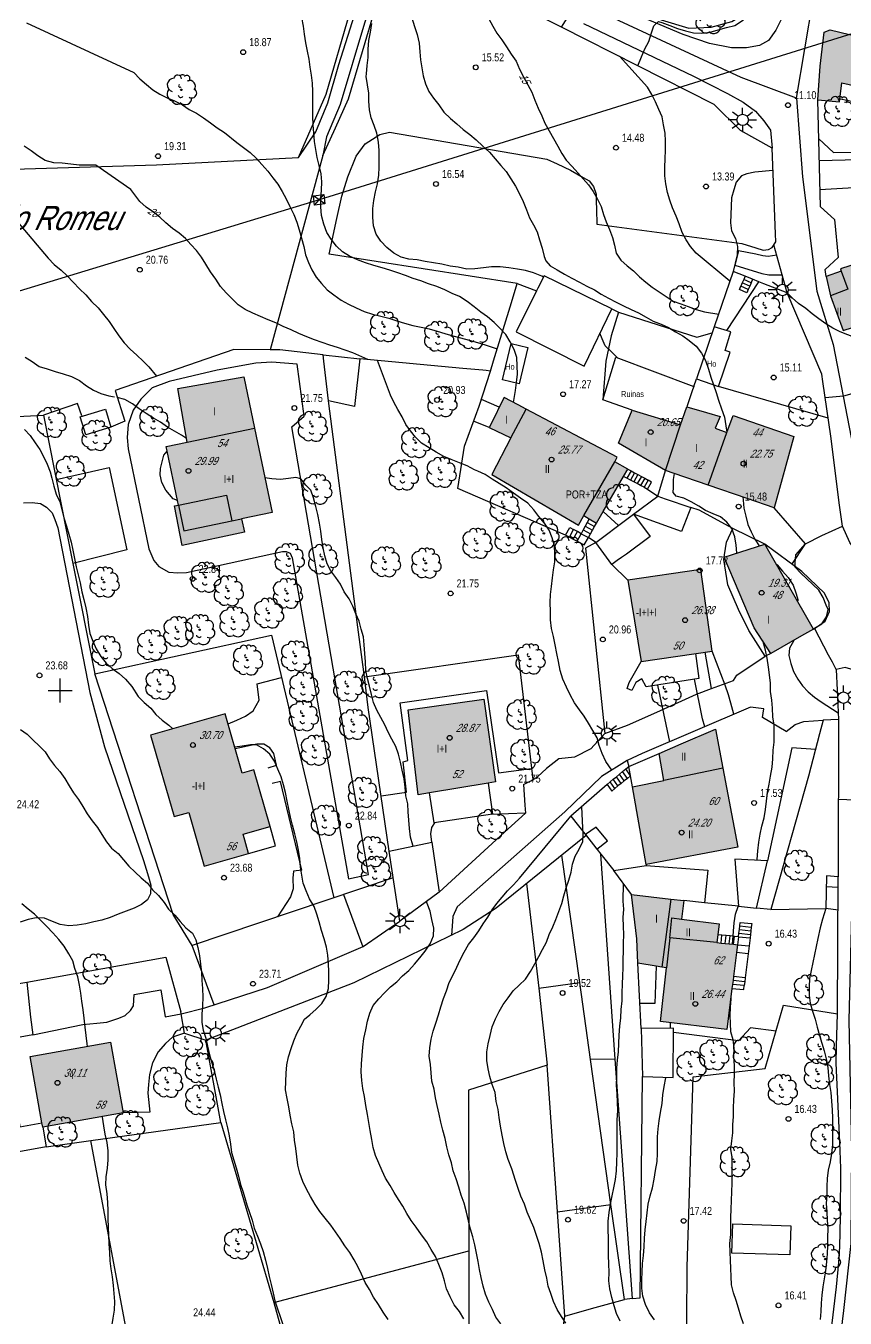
# Model space of a CAD drawing. Header units: millimetres. Extents: x 0 to 759000, y 0 to 594000.
# Drawn here: x 457152 to 559462, y 113585 to 275005 of the extents above; entities that cross this region are included whole.
import ezdxf
from ezdxf.enums import TextEntityAlignment as Align

# ---------------------------------------------------------------- set-up
doc = ezdxf.new("R2010")
doc.units = ezdxf.units.MM
doc.header["$LTSCALE"] = 0.05
doc.layers.get('0').update_dxf_attribs({"color": 250})
doc.styles.get("Standard").update_dxf_attribs({"font": 'arial.ttf'})

# ---------------------------------------------------------------- blocks, each defined once
blk = doc.blocks.new('COTAP')
at = {"color": 0}
blk.add_circle((0, 0), 0.3, dxfattribs=at)
blk = doc.blocks.new('ARBOL')
at = {"color": 0}
blk.add_circle((0, 0), 0.0939, dxfattribs=at)
for centre, radius, start, end in [((-0.45, 1.37), 0.48, 359.2878, 173.6078), ((0.16, 1.55), 0.336, 23.1565, 160.4665), ((0.7, 1.41), 0.384, 301.578, 139.328), ((-0.9, 0.61), 0.852, 92.28, 254.58), ((-0.15, 0.51), 0.192, 119.14, 310.56), ((1.05, 0.46), 0.708, 319.8556, 114.7656), ((1.31, -0.4), 0.612, 235.5275, 62.0275), ((-0.89, -0.54), 0.888, 142.64, 266.54), ((-0.48, -1.08), 0.72, 213.78, 295.32), ((-0.06, -0.61), 0.336, 189.64, 323.88), ((0.48, -1), 0.852, 224.67, 0.24)]:
    blk.add_arc(centre, radius, start, end, dxfattribs=at)
blk = doc.blocks.new('FAROLA')
at = {"color": 0}
for p, q in [((-0.71, 0), (-1.79, 0)), ((-1.26, 1.02), (-0.51, 0.49)), ((0, 0.71), (0, 1.51)), ((1.21, 0.98), (0.55, 0.45)), ((0.71, 0), (1.71, 0)), ((-1.3, -1.04), (-0.51, -0.48)), ((0, -0.71), (0, -1.51)), ((1.17, -1.04), (0.51, -0.49))]:
    blk.add_line(p, q, dxfattribs=at)
blk.add_circle((0, 0), 0.71, dxfattribs=at)

msp = doc.modelspace()

# ---------------------------------------------------------------- hatches: boundary and pattern name
at = {"true_color": 0xafafaf}
for points in [[(556062, 265750), (556352, 269970), (556852, 274230), (557582, 274490), (576092, 270040), (575432, 265170), (569982, 266490), (569672, 265470), (559062, 267890), (558742, 265520)], [(557112, 243710), (558982, 244350), (558872, 244660), (567582, 247450), (568282, 245140), (569592, 245490), (570512, 245730), (571682, 241820), (569472, 241200), (569752, 240260), (561412, 237650), (559202, 236960), (557642, 241300)], [(476202, 215150), (476082, 215730), (474802, 221880), (474682, 222460), (477292, 223000), (476122, 229700), (484382, 231150), (485712, 224750), (487892, 214230), (484092, 213440), (484462, 211760), (476662, 210080), (475712, 215040)], [(518612, 227660), (516872, 228580), (516272, 227370), (515782, 226390), (515012, 224840), (517722, 223540), (515322, 218980), (526172, 212640), (526842, 213830), (527492, 213430), (528392, 212890), (529242, 214350), (531782, 218730), (532322, 219650), (530682, 220540), (530982, 221130), (519612, 227130)], [(538892, 225160), (532852, 227000), (531152, 222890), (537032, 219470)], [(538892, 225160), (539672, 227410), (542142, 226690), (543842, 226200), (543242, 224740), (544682, 224200), (545472, 226320), (553042, 223700), (550592, 214810), (547222, 215970), (542372, 217640), (538112, 219100), (537032, 219470)], [(544362, 208650), (548102, 199830), (550202, 196620), (554022, 198810), (555502, 199660), (549412, 210270)], [(532312, 205760), (534002, 195620), (542842, 196910), (541422, 207080)], [(514892, 180420), (507552, 179210), (506122, 178970), (504882, 189580), (514322, 190920), (515802, 180570)], [(475662, 176230), (477492, 176760), (479422, 170040), (484962, 171630), (484272, 174030), (487642, 175000), (485612, 182080), (484162, 181670), (482032, 189090), (472732, 186420)], [(543252, 187160), (544172, 182270), (546042, 172410), (534612, 170250), (532902, 179940), (536822, 180750), (536222, 184130), (538982, 185320)], [(537682, 165940), (539312, 165750), (539042, 163440), (543722, 162840), (543562, 161480), (543442, 160490), (543962, 160440), (544482, 160390), (544992, 160330), (545512, 160280), (546022, 160230), (545902, 159240), (545522, 156260), (545462, 155760), (545402, 155270), (545332, 154770), (544682, 149640), (536412, 150630), (537152, 157340), (536572, 157440), (535882, 157550), (533592, 157940), (533452, 160950), (532792, 166510)], [(459162, 138000), (457682, 146250), (467742, 148040), (469322, 139220), (459262, 137430)]]:
    msp.add_hatch(color=253, dxfattribs=at).paths.add_polyline_path(points, flags=0)

# ---------------------------------------------------------------- linework, layer by layer
at = {"flags": 128}
for points in [[(628942, 295450), (493782, 253290), (429902, 233820), (321732, 200580)], [(491212, 258570), (493372, 261770), (494862, 265390), (496252, 270170), (500202, 282680), (501072, 285240), (501342, 286540), (501222, 287960), (500792, 289300)], [(507232, 285640), (505342, 285200), (504142, 284830), (503012, 284050), (502122, 283370), (501572, 282010), (499432, 275360), (496382, 265160), (494702, 261160), (494252, 258830)], [(546572, 247810), (548312, 247270), (549222, 247000), (549872, 247080), (550342, 247310), (550802, 248040), (550772, 249030), (550342, 259710), (546412, 261930), (543122, 265200), (524052, 274860), (507642, 283150), (504912, 284270), (502372, 282560)], [(494252, 258830), (495802, 262270), (497442, 265890), (502372, 282560)], [(491212, 258570), (494672, 266450), (497602, 276610)], [(551792, 276480), (550812, 274480), (549882, 273190), (548762, 272530), (547152, 272260), (545262, 272270), (542532, 272780), (539222, 273930), (533482, 276340)], [(526782, 275280), (540542, 268700), (544762, 266550), (546742, 265460), (548252, 264340), (549302, 263140), (550132, 261960), (550342, 259710)], [(556062, 265750), (556352, 269970), (556852, 274230), (557582, 274490), (576092, 270040)], [(556062, 265750), (558742, 265520), (559062, 267890), (569672, 265470), (569982, 266490)], [(556182, 260890), (557992, 259190), (567022, 259360), (567822, 260440), (568222, 265280), (563102, 266590), (562852, 265030), (558892, 265840)], [(558122, 250810), (556382, 252410), (556062, 265750)], [(518522, 242810), (495032, 246470), (495972, 250950), (496612, 253710), (497352, 256160), (498382, 258720), (499532, 260250), (501362, 261440), (502542, 261720), (522222, 258350), (523512, 257780), (525182, 256990), (526472, 256230), (527482, 255640), (528042, 254950), (528382, 253990), (528382, 253100), (528432, 252070), (528472, 250230), (546572, 247810)], [(434382, 258360), (444952, 258830), (450342, 257700), (455592, 257110), (473452, 257630), (491212, 258570)], [(494252, 258830), (487662, 234550)], [(556242, 258180), (567472, 258470), (567642, 255170), (556312, 254520)], [(493062, 253780), (494342, 253950)], [(493774, 253276), (493062, 253780)], [(493212, 252610), (493062, 253780)], [(493774, 253276), (494342, 253950)], [(494342, 253950), (494492, 252770)], [(493212, 252610), (493774, 253276)], [(494492, 252770), (493212, 252610)], [(494492, 252770), (493774, 253276)], [(558122, 250810), (558602, 246050)], [(552212, 241640), (550562, 247660)], [(570512, 245730), (569592, 245490), (568282, 245140), (567582, 247450), (558872, 244660), (558982, 244350), (557112, 243710)], [(550912, 246370), (549862, 246200), (549202, 246290), (548292, 246480), (546142, 246890), (545682, 245100), (549052, 244050), (549912, 243910), (551592, 243900)], [(557112, 243710), (556952, 244590), (558602, 246050)], [(521092, 242240), (520922, 241910), (518392, 236790), (526862, 232500), (530312, 239650), (521872, 243790), (521092, 242240)], [(546982, 243720), (545492, 244310), (543122, 237420)], [(558982, 244350), (559792, 242120), (557642, 241300)], [(515162, 231890), (515552, 233180), (517792, 240440), (518522, 242810), (520922, 241910)], [(544682, 236940), (548702, 243040)], [(547362, 242080), (547182, 241670), (546262, 242070), (546442, 242480)], [(546622, 242890), (546442, 242480)], [(547362, 242080), (546442, 242480)], [(546802, 243310), (546622, 242890)], [(547542, 242500), (546622, 242890)], [(546982, 243720), (546802, 243310)], [(547722, 242910), (546802, 243310)], [(547912, 243350), (546982, 243720)], [(547542, 242500), (547362, 242080)], [(547722, 242910), (547542, 242500)], [(547912, 243350), (547722, 242910)], [(556532, 211350), (559112, 212500), (558772, 215140), (557662, 223750), (556692, 230590), (556562, 231500), (552212, 241640), (549302, 242800), (548702, 243040), (547912, 243350)], [(557112, 243710), (557642, 241300), (559202, 236960), (561412, 237650), (569752, 240260)], [(530312, 239650), (531142, 239260), (530242, 236290), (529582, 233140), (529222, 228310)], [(531142, 239260), (540922, 236110), (542852, 236640)], [(540882, 230900), (543652, 229960), (545122, 234250), (544462, 234460), (545202, 236780), (543122, 237420), (540882, 230900)], [(494272, 233910), (488882, 234540), (487662, 234550), (483112, 234560), (468292, 229460)], [(516672, 230780), (517772, 235330), (519852, 234820), (518752, 230280), (516672, 230780)], [(499952, 169000), (490372, 224920), (491892, 226230), (491012, 232760), (487872, 232980), (485852, 232890), (481022, 232010), (475032, 230580), (472932, 229790), (471492, 228370), (470572, 227000), (469932, 225210), (469822, 223600), (469932, 222190), (472492, 209680), (473122, 208230), (473742, 207460), (475002, 206750), (476132, 206670), (477202, 206710), (489192, 209340), (489652, 209350), (490142, 209120), (490422, 208570), (497432, 168470), (499952, 169000)], [(494272, 233910), (498842, 233430), (498202, 227450), (494952, 228160), (494372, 233100), (494272, 233910)], [(515162, 231890), (514642, 231940), (514222, 231980), (511712, 232220), (498842, 233430)], [(532852, 227000), (529222, 228310), (530812, 233630), (540562, 229960), (540412, 229540), (539672, 227410)], [(476202, 215150), (476082, 215730), (474802, 221880), (474682, 222460), (477292, 223000), (476122, 229700), (484382, 231150), (485712, 224750), (487892, 214230), (484092, 213440), (484462, 211760), (476662, 210080), (475712, 215040), (476202, 215150)], [(511932, 222490), (513762, 227510), (515162, 231890)], [(540562, 229960), (540882, 230900)], [(468292, 229460), (469532, 225620), (467782, 224860)], [(557342, 225990), (543652, 229960)], [(463602, 227850), (459352, 226390)], [(464142, 226290), (463602, 227850)], [(499422, 193700), (498622, 199880), (494952, 228160)], [(518612, 227660), (516872, 228580), (516272, 227370), (515782, 226390), (515012, 224840), (517722, 223540), (515322, 218980), (526172, 212640), (526842, 213830), (527492, 213430), (528392, 212890), (529242, 214350), (531782, 218730), (532322, 219650), (530682, 220540), (530982, 221130), (519612, 227130), (518612, 227660)], [(432402, 224990), (459352, 226390)], [(459352, 226390), (463037, 207861)], [(467782, 224860), (464642, 223900), (463942, 226180), (467092, 227140), (467782, 224860)], [(517722, 223540), (519612, 227130)], [(537032, 219470), (531152, 222890), (532852, 227000), (538892, 225160)], [(539672, 227410), (542142, 226690), (543842, 226200), (543242, 224740), (544682, 224200), (545472, 226320), (553042, 223700), (550592, 214810), (547222, 215970), (542372, 217640), (538112, 219100), (537032, 219470)], [(538892, 225160), (539672, 227410)], [(477292, 223000), (485712, 224750)], [(537032, 219470), (538892, 225160)], [(542372, 217640), (544682, 224200)], [(476082, 215730), (475532, 215910), (474652, 216990), (474152, 217970), (473932, 218920), (473982, 219730), (474392, 221390), (474802, 221880)], [(524542, 211380), (511112, 217230), (511932, 222490)], [(460952, 218350), (467572, 219840), (469742, 209570), (463037, 207861)], [(526842, 213830), (530682, 220540)], [(532322, 219650), (532742, 219410)], [(532212, 218500), (531782, 218730)], [(532742, 219410), (532212, 218500)], [(532642, 218270), (532212, 218500)], [(533172, 219180), (532642, 218270)], [(533072, 218050), (532642, 218270)], [(532742, 219410), (533172, 219180)], [(533592, 218950), (533072, 218050)], [(533492, 217820), (533072, 218050)], [(533172, 219180), (533592, 218950)], [(534022, 218720), (533492, 217820)], [(533592, 218950), (534022, 218720)], [(534442, 218490), (533922, 217590)], [(534022, 218720), (534442, 218490)], [(534352, 217370), (534772, 217140), (535292, 218020), (534862, 218260)], [(534862, 218260), (534352, 217370)], [(534442, 218490), (534862, 218260)], [(536052, 216260), (537032, 219470)], [(476202, 215150), (482202, 216390), (482862, 213190), (484092, 213440)], [(533922, 217590), (533492, 217820)], [(534352, 217370), (533922, 217590)], [(534772, 217140), (536052, 216260)], [(456862, 215410), (457922, 215480), (458962, 215350), (459722, 214880), (460442, 214160), (460772, 213330), (461152, 212300), (465122, 191730), (466992, 184960), (471822, 170730), (472182, 169670), (472482, 168700), (472772, 167670), (472722, 166570), (472342, 165840), (471612, 165250), (470682, 164780), (469672, 164410), (468692, 164030), (467682, 163630), (466622, 163300), (465632, 163080), (464632, 162850), (463542, 162660), (462512, 162580), (461452, 162740), (460462, 163120), (459472, 163530), (458442, 163590), (457422, 163370), (456462, 163040)], [(476202, 215150), (476872, 211940), (482862, 213190)], [(533022, 214010), (536052, 216260), (537002, 215940), (540182, 214860), (539042, 211850), (533022, 214010)], [(550202, 196620), (549462, 196260), (547452, 199460), (546152, 202090), (544832, 205200), (544322, 208350), (544362, 208650), (544412, 208920), (544642, 210510), (545452, 212210), (541232, 214500), (540182, 214860)], [(554522, 210290), (550592, 214810)], [(527492, 213430), (527252, 212970)], [(533022, 214010), (535132, 211220), (532142, 209030), (531532, 208590), (531002, 208210), (530342, 207720), (528342, 210470), (532192, 213380), (533022, 214010)], [(525022, 211130), (524542, 211380), (525062, 212350), (525542, 212090)], [(525022, 211130), (525542, 212090)], [(525512, 210880), (526022, 211830)], [(526022, 211830), (525542, 212090)], [(525992, 210630), (526502, 211570)], [(526502, 211570), (526022, 211830)], [(526752, 212040), (526502, 211570)], [(526502, 211570), (527392, 211090)], [(527002, 212500), (526752, 212040)], [(526752, 212040), (527652, 211550)], [(527252, 212970), (527002, 212500)], [(527002, 212500), (527902, 212010)], [(527252, 212970), (528162, 212480)], [(527392, 211090), (527652, 211550)], [(527652, 211550), (527902, 212010)], [(527902, 212010), (528162, 212480)], [(528162, 212480), (528392, 212890)], [(555502, 199660), (556982, 200640), (557512, 201870), (557482, 202950), (556872, 204150), (554042, 206830), (549412, 210270), (545452, 212210)], [(528342, 210470), (527022, 209770), (529462, 186610), (527702, 184710), (525662, 183660), (523722, 183450)], [(525022, 211130), (525512, 210880)], [(525512, 210880), (525992, 210630)], [(525992, 210630), (526892, 210170), (527392, 211090)], [(544362, 208650), (549412, 210270)], [(555502, 199660), (549412, 210270)], [(552812, 207740), (554522, 210290)], [(554522, 210290), (556532, 211350)], [(550202, 196620), (548102, 199830), (544362, 208650)], [(463037, 207861), (465782, 194060)], [(532312, 205760), (530342, 207720)], [(532312, 205760), (534002, 195620), (542842, 196910), (541422, 207080), (532312, 205760)], [(503032, 168590), (477902, 160130), (475542, 164020), (465782, 194060), (487832, 198880), (495602, 166090)], [(555502, 199660), (554022, 198810), (550202, 196620)], [(499422, 193700), (518642, 196430), (520472, 180860)], [(540782, 196610), (541202, 193480), (534602, 192430), (534052, 193460), (533342, 193000), (532812, 191980), (532252, 192220), (532502, 192970), (534002, 195620)], [(542752, 192220), (541962, 196780)], [(545952, 193880), (549462, 196260)], [(542752, 192220), (545522, 193220), (545952, 193880)], [(556452, 92000), (556902, 94600), (559312, 114540), (560222, 122920), (560292, 134690), (559982, 150790), (560362, 167250), (561102, 189990), (560912, 193610), (560472, 194580), (559482, 194850), (558332, 194620)], [(558332, 194620), (558452, 192040), (558632, 188380)], [(482402, 187800), (483482, 188290), (484562, 188770), (485532, 189440), (486302, 190780), (486022, 192810), (489082, 193610)], [(502532, 171920), (499912, 189880), (499422, 193700)], [(532272, 187660), (535932, 189290), (540902, 191510), (542752, 192220)], [(501522, 178840), (504692, 179290), (504252, 183060), (504852, 183230), (503882, 190430), (514672, 191990), (516172, 181680), (520312, 182230)], [(514892, 180420), (507552, 179210), (506122, 178970), (504882, 189580), (514322, 190920), (515802, 180570), (514892, 180420)], [(475662, 176230), (477492, 176760), (479422, 170040), (484962, 171630), (484272, 174030), (487642, 175000), (485612, 182080), (484162, 181670), (482032, 189090), (472732, 186420), (475662, 176230)], [(549132, 188620), (549312, 189690), (547642, 189890), (534122, 184120), (532232, 183220), (532452, 182500)], [(529462, 186610), (532272, 187660)], [(556702, 188280), (556262, 186570), (554902, 181290), (550182, 164630), (548382, 164810)], [(552112, 186850), (549132, 188620)], [(552112, 186850), (553202, 187750), (554282, 188110), (556702, 188280)], [(558632, 188380), (556702, 188280)], [(558632, 188380), (558602, 168730)], [(543252, 187160), (544172, 182270), (546042, 172410), (534612, 170250), (532902, 179940), (536822, 180750), (536222, 184130), (538982, 185320), (543252, 187160)], [(487412, 182320), (488432, 182650), (488112, 184130), (487602, 184840), (486852, 185270), (486002, 185270), (483292, 184700)], [(532902, 179940), (532452, 182500), (536222, 184130)], [(555752, 184610), (552792, 184840), (549782, 170710)], [(532232, 183220), (529022, 181230), (524472, 176840), (510992, 164950), (510472, 163740), (510292, 161400)], [(523722, 183450), (522172, 182260)], [(532062, 182180), (532452, 182500)], [(519292, 180230), (520192, 180710), (521052, 181180), (522172, 182260)], [(530122, 180580), (530512, 180900)], [(530512, 180900), (530892, 181220)], [(531092, 180060), (530512, 180900)], [(530892, 181220), (531282, 181540)], [(531482, 180380), (530892, 181220)], [(531282, 181540), (531672, 181860)], [(531872, 180700), (531282, 181540)], [(531672, 181860), (532062, 182180)], [(532262, 181010), (531672, 181860)], [(532262, 181010), (531872, 180700)], [(532262, 181010), (532652, 181330), (532062, 182180)], [(544172, 182270), (536822, 180750)], [(491632, 169550), (488962, 180620), (487892, 180370)], [(514892, 180420), (515442, 176520), (508152, 175440), (507552, 179210)], [(519292, 180230), (519482, 177670), (519552, 176670)], [(529732, 180260), (525222, 176300), (527131, 173860)], [(530122, 180580), (529732, 180260), (530312, 179430), (530702, 179750)], [(530702, 179750), (530122, 180580)], [(531092, 180060), (530702, 179750)], [(531482, 180380), (531092, 180060)], [(531872, 180700), (531482, 180380)], [(508752, 166800), (516942, 174280), (519552, 176670)], [(519552, 176670), (515282, 176500)], [(484962, 171630), (488332, 172600), (487642, 175000)], [(508172, 175440), (507822, 174890), (507672, 174080), (507812, 173050)], [(528472, 172150), (529772, 173190), (528362, 174930), (527032, 173990), (528472, 172150)], [(527131, 173860), (515872, 164800), (511762, 162110), (498112, 155480), (479612, 148320)], [(507832, 173050), (508752, 166800), (503852, 163190), (502532, 171920), (507832, 173050)], [(527131, 173860), (528932, 171560), (530562, 169490)], [(526322, 155500), (524082, 171400)], [(530762, 145950), (528932, 171560)], [(491632, 169550), (490582, 169430), (490502, 168550), (490522, 167200), (490202, 166210), (488572, 163720)], [(532792, 166510), (530562, 169490), (534632, 170130), (542302, 169540), (541882, 165450), (539312, 165750)], [(548382, 164810), (549782, 170710), (545692, 170910), (546132, 165030), (548382, 164810)], [(558602, 168730), (557142, 168840), (557062, 164740)], [(558512, 151600), (558602, 168730)], [(496812, 166500), (499222, 159980)], [(519682, 167860), (521192, 154810)], [(537682, 165940), (539312, 165750), (539042, 163440), (543722, 162840), (543562, 161480), (543442, 160490), (543962, 160440), (544482, 160390), (544992, 160330), (545512, 160280), (546022, 160230), (545902, 159240), (545522, 156260), (545462, 155760), (545402, 155270), (545332, 154770), (544682, 149640), (536412, 150630), (537152, 157340), (536572, 157440), (535882, 157550), (533592, 157940), (533452, 160950), (532792, 166510), (537682, 165940)], [(557112, 167510), (558592, 167430)], [(537682, 165940), (536572, 157440)], [(546132, 165030), (541882, 165450)], [(550182, 164630), (557062, 164740)], [(558582, 164530), (557062, 164740)], [(476542, 151610), (479512, 152330), (487342, 154880), (499282, 160010), (503852, 163190)], [(537562, 161090), (537822, 163590), (539042, 163440)], [(544082, 161430), (543562, 161480)], [(543962, 160440), (544082, 161430)], [(544592, 161380), (544082, 161430)], [(546142, 161220), (546202, 161670)], [(546202, 161670), (546252, 162120)], [(546202, 161670), (547632, 161520)], [(546252, 162120), (546302, 162570)], [(546252, 162120), (547682, 161970)], [(546302, 162570), (546362, 163020), (547792, 162870), (547742, 162420)], [(546302, 162570), (547742, 162420)], [(547632, 161520), (547582, 161070)], [(547682, 161970), (547632, 161520)], [(547742, 162420), (547682, 161970)], [(480672, 152710), (477902, 160130)], [(537562, 161090), (537152, 157340)], [(543442, 160490), (537562, 161090)], [(544482, 160390), (544592, 161380)], [(545112, 161330), (544592, 161380)], [(544992, 160330), (545112, 161330)], [(545632, 161270), (545112, 161330)], [(545512, 160280), (545632, 161270)], [(546142, 161220), (545632, 161270)], [(546142, 161220), (546022, 160230), (547462, 160080)], [(546142, 161220), (547582, 161070)], [(547462, 160080), (547342, 159090)], [(547582, 161070), (547462, 160080)], [(457272, 155570), (474632, 158660), (476502, 151850)], [(547342, 159090), (545902, 159240)], [(547342, 159090), (546992, 156110)], [(533982, 149780), (533592, 157940)], [(535882, 157550), (535692, 152870), (533832, 152880)], [(459262, 137430), (459692, 134990), (453012, 133790), (451682, 142940), (450162, 154390), (457272, 155570), (457752, 151180), (458012, 148970), (454622, 148330), (456382, 137490), (459162, 138000)], [(521192, 154810), (526322, 155500)], [(527672, 145910), (526322, 155500)], [(545332, 154770), (546812, 154620), (546872, 155120)], [(546872, 155120), (545402, 155270)], [(546932, 155610), (545462, 155760)], [(546992, 156110), (545522, 156260)], [(546932, 155610), (546872, 155120)], [(546992, 156110), (546932, 155610)], [(458012, 148970), (464272, 150280), (466022, 150420), (467272, 150540), (468742, 151070), (469572, 151400), (470212, 152030), (470612, 152580), (470672, 154020), (474002, 154590), (474552, 151220), (476542, 151610)], [(521192, 154810), (522242, 145180)], [(476982, 149200), (476502, 151850)], [(549342, 89690), (539602, 86580), (539572, 92000), (539562, 93000), (539732, 119990), (540502, 143710), (549462, 144750), (551772, 152660), (558512, 151600)], [(553492, 92890), (554412, 92210), (555012, 93060), (555302, 93740), (555672, 94820), (558402, 117500), (558662, 120540), (558792, 122490), (558902, 126260), (558922, 132330), (558782, 135560), (558352, 145450), (558402, 147570), (558512, 151600)], [(476982, 149200), (475482, 148670), (474582, 147890), (473692, 146830), (472972, 145480), (472592, 144010), (472472, 142760), (472372, 141680), (472622, 139330), (469322, 139220)], [(476982, 149200), (479612, 148320)], [(533982, 149780), (534172, 143760), (537982, 143650), (538042, 149800), (533982, 149780)], [(550832, 149430), (547632, 149830), (546152, 148220), (538032, 149250)], [(459162, 138000), (457682, 146250), (467742, 148040), (469322, 139220), (459262, 137430), (459162, 138000)], [(459692, 134990), (465262, 135770), (481492, 138040), (479612, 148320)], [(530762, 145950), (527672, 145910)], [(530222, 127770), (527672, 145910)], [(532892, 116020), (530762, 145950)], [(522242, 145180), (512412, 142050), (512452, 121990)], [(523532, 126870), (522242, 145180)], [(532892, 116020), (533882, 116120), (534172, 143760)], [(481492, 138040), (488112, 115540)], [(475122, 83080), (473452, 92000), (465262, 135770)], [(523532, 126870), (530222, 127770)], [(531892, 115930), (530222, 127770)], [(524452, 113850), (523532, 126870)], [(545442, 125370), (552662, 125120), (552542, 121480), (545312, 121720), (545442, 125370)], [(488112, 115540), (512452, 121990)], [(512452, 121990), (512492, 102130)], [(488112, 115540), (492762, 98700)], [(524452, 113850), (527782, 114780), (531892, 115930)], [(532892, 116020), (531892, 115930)], [(521902, 96300), (524452, 113850)]]:
    msp.add_lwpolyline(points, dxfattribs=at)
at = {"ltscale": 0.25, "flags": 128}
for points in [[(553382, 265990), (546492, 268570), (515992, 282770), (500582, 291010), (489152, 296650), (481152, 296690), (471462, 293470), (462072, 287000), (456122, 283730), (445682, 278990), (430552, 270800), (425142, 269130), (420742, 268700), (414322, 269930), (410502, 270910), (403972, 273910), (398522, 276990), (385762, 283770), (376982, 287080)], [(553382, 265990), (556491, 284499)], [(553382, 265990), (554152, 256160), (555932, 241850), (557952, 235210), (560472, 222280), (562592, 198540), (563482, 187390), (562102, 143700), (562652, 136430), (561902, 114050), (559192, 92000), (558942, 89930)]]:
    msp.add_lwpolyline(points, dxfattribs=at)
for points, elevation in [([(524052, 274860), (527312, 280080), (532022, 277600), (536472, 275750), (539932, 274710), (542742, 274820), (545302, 275560), (546812, 276480), (547682, 277600), (548222, 278450), (548682, 279380), (549332, 281160)], 13000), ([(533582, 270030), (534022, 271130), (534462, 272140), (534932, 273050), (535252, 274000), (535582, 275000), (536162, 275540), (536552, 275410), (537552, 275060), (538522, 274680), (539512, 274380), (540512, 274150), (541582, 274110), (542602, 274210), (543622, 274510), (544652, 274780), (545702, 275030), (546512, 275580), (547302, 276220), (548012, 276980), (548742, 277660), (549432, 278440), (550432, 280840)], 12000), ([(518032, 227970), (518302, 229450), (518432, 230460), (518562, 231490), (518522, 232530), (518452, 233570), (518142, 234560), (517642, 235540), (517102, 236450), (516402, 237190), (515612, 237960), (514792, 238650), (513962, 239240), (513122, 239920), (512252, 240560), (511322, 241190), (510402, 241590), (509472, 242050), (508462, 242450), (507412, 242800), (506472, 243160), (505502, 243460), (504542, 243810), (503592, 244150), (502622, 244470), (501652, 244780), (500592, 245080), (499582, 245410), (498572, 245790), (497552, 246230), (496682, 246780), (495962, 247490), (495282, 248360), (494732, 249210), (494372, 250250), (494072, 251300), (493972, 252380), (493972, 253440), (494052, 254470), (494112, 255500), (494012, 256540), (493782, 257580), (493522, 258580), (493352, 259570), (493192, 260570), (493122, 261620), (493032, 262640), (492982, 263700), (492992, 264780), (492972, 265790), (492992, 266820), (492932, 267850), (492812, 268840), (492672, 269850), (492522, 270850), (492312, 271850), (492112, 272870), (491952, 273980), (491832, 274980), (491622, 276060)], 18000), ([(457222, 275390), (470632, 269180), (471392, 268400), (472212, 267690), (472992, 267030), (473862, 266480), (474802, 266030), (475712, 265620), (476702, 265130), (477532, 264560), (478472, 264090), (479352, 263530), (480202, 262870), (481062, 262270), (481952, 261690), (483502, 260440), (484342, 259790), (485172, 259180), (485892, 258460), (486632, 257670), (487352, 256870), (488002, 256030), (488612, 255230), (489152, 254300), (489642, 253380), (490132, 252450), (490612, 251440), (490972, 250500), (491292, 249540), (491562, 248500), (491872, 247450), (492082, 246400), (492462, 245450), (492872, 244520), (493422, 243620), (494062, 242810), (494762, 242040), (495612, 241400), (496532, 240760), (497442, 240230), (498402, 239790), (499402, 239340), (500442, 239000), (501462, 238740), (502472, 238480), (503492, 238140), (504452, 237870), (505462, 237590), (506532, 237350), (507512, 237150), (508522, 236850), (509482, 236570), (510462, 236290), (511442, 236030), (512512, 235750), (513532, 235460), (514512, 235140), (516012, 234670)], 19000), ([(521782, 243600), (521582, 243730), (520562, 244150), (519562, 244450), (518532, 244630), (517462, 244790), (516372, 244900), (515282, 244900), (514282, 244770), (513222, 244660), (512202, 244610), (511132, 244860), (510122, 245000), (509082, 245240), (508042, 245400), (507002, 245590), (506012, 245780), (504992, 245880), (504022, 246120), (503102, 246590), (502232, 247320), (501472, 248130), (500912, 248990), (500572, 250030), (500492, 251110), (500492, 252170), (500622, 253200), (500812, 254260), (501052, 255290), (501222, 256340), (501262, 257340), (501272, 258400), (501282, 259450), (501182, 260470), (500962, 261590), (500632, 262540), (500282, 263530), (500072, 264510), (500002, 265580), (499982, 266590), (499802, 267630), (499632, 268680), (499672, 269020), (499772, 270070), (499882, 271060), (499882, 272110), (500002, 273160), (500172, 274230), (500362, 275310)], 17000), ([(505342, 275990), (505702, 274930), (506012, 273910), (506282, 272850), (506342, 271740), (506422, 270740), (506602, 269740), (506772, 268740), (507042, 267760), (507472, 266790), (508072, 265970), (508702, 265120), (509362, 264240), (510182, 263440), (510962, 262760), (511772, 262070), (512612, 261430), (513382, 260760), (514212, 259980), (515042, 259230), (515772, 258380), (516462, 257570), (517122, 256810), (517732, 255900), (518302, 254990), (518802, 254030), (519262, 253050), (519672, 252020), (520032, 251030), (520532, 250150), (520982, 249260), (521312, 248280), (521622, 247250), (521882, 246210), (522072, 245670), (522642, 245040), (523512, 244530), (524412, 243970), (525342, 243480), (526302, 242990), (527212, 242500), (528152, 242010), (529012, 241500), (529912, 241000), (530862, 240490), (531792, 240030), (532722, 239580), (533642, 239140), (534602, 238600), (535502, 238120), (536472, 237740), (537402, 237320), (538292, 236790), (539172, 236270), (539992, 235690), (540842, 234990), (541522, 234110), (542012, 233190), (542382, 232140), (542682, 231130), (543022, 230160), (543362, 229220), (543632, 228230), (544012, 227180), (544382, 226110), (544572, 225060), (544702, 224250)], 16000), ([(514972, 275870), (515452, 274970), (515972, 274080), (516592, 273270), (517172, 272390), (517742, 271480), (518362, 270610), (518812, 269600), (519312, 268650), (519842, 267640), (520322, 266720), (520712, 265730), (521112, 264730), (521572, 263780), (521972, 262830), (522512, 261910), (523052, 260940), (523602, 259960), (524062, 259060), (524612, 258220), (525382, 257420), (526082, 256660), (526752, 255900), (527422, 255150), (527992, 254320), (528492, 253430), (529002, 252420), (529292, 251450), (529632, 250510), (530032, 249580), (530402, 248560), (530642, 247590), (530872, 246600), (531432, 245720), (532232, 245010), (533042, 244390), (533792, 243660), (534592, 242970), (535372, 242350), (536222, 241780), (537112, 241200), (537982, 240620), (538922, 240270), (539872, 239950), (540842, 239590), (541902, 239270), (543672, 239010)], 15000), ([(545082, 243120), (540842, 246610), (540162, 247440), (539592, 248290), (539122, 249210), (538752, 250270), (538342, 251250), (537922, 252270), (537582, 253230), (537292, 254190), (537072, 255280), (536932, 256280), (536952, 257340), (536992, 258400), (537032, 259460), (537012, 260580), (536982, 261590), (536792, 262640), (536592, 263640), (536212, 264560), (535772, 265500), (535332, 266440), (534792, 267360), (531282, 271200)], 14000), ([(499842, 233340), (497982, 234150), (497042, 234490), (496082, 234820), (495132, 235130), (494142, 235460), (493192, 235770), (492232, 236140), (491222, 236580), (490262, 237040), (489292, 237470), (488372, 237890), (487402, 238300), (486452, 238710), (485482, 239110), (484522, 239560), (483652, 240140), (482932, 240890), (482152, 241650), (481452, 242450), (480862, 243350), (480212, 244260), (479642, 245220), (479082, 246090), (478472, 246950), (477742, 247690), (477072, 248440), (476312, 249120), (475452, 249710), (474652, 250400), (473892, 251090), (473072, 251720), (472182, 252340), (471392, 253070), (470262, 254550), (465882, 257590), (464862, 257610), (463822, 257620), (462752, 257710), (461692, 257860), (460632, 257910), (459582, 258190), (458642, 258770), (457832, 259410), (456922, 259990)], 20000), ([(550452, 256920), (548202, 256740), (547192, 256520), (546532, 256280), (545872, 255480), (545562, 254510), (545262, 253510), (545222, 252490), (545202, 251460), (545162, 250420), (545282, 249400), (545772, 248460), (546032, 247430), (545972, 246390), (545492, 244310)], 13000), ([(453052, 254070), (459922, 246000), (460692, 245190), (461562, 244480), (462322, 243780), (463052, 242970), (463832, 242140), (464662, 241390), (465362, 240570), (466162, 239780), (466862, 238960), (467542, 238060), (468132, 237200), (468752, 236270), (469412, 235420), (470162, 234610), (470992, 233870), (471782, 233140), (472512, 232420), (473482, 231250)], 21000), ([(573072, 238370), (572332, 238230), (571352, 237960), (570312, 237690), (569352, 237410), (568332, 237140), (567352, 236850), (566312, 236490), (565342, 236120), (564372, 235790), (563392, 235500), (562382, 235410), (561342, 235590), (560752, 236040), (559782, 236390), (558852, 236770), (557922, 237240), (557032, 237780), (556192, 238410), (555362, 239030), (554542, 239680), (553632, 240320), (552862, 241040), (552212, 241640)], 12000), ([(531012, 233560), (530942, 233630), (530232, 234340), (529502, 235050), (529102, 235930), (528842, 236600)], 17000), ([(457062, 233610), (457942, 233070), (458802, 232450), (459802, 232160), (460832, 231850), (461822, 231520), (462842, 231200), (463832, 230720), (464732, 230030), (465602, 229510), (466532, 229100), (467522, 228800), (468202, 228670)], 22000), ([(530342, 182050), (529592, 183130), (529102, 184110), (528762, 185110), (528482, 186090), (527942, 186980), (527432, 187900), (526892, 188780), (526272, 189580), (525682, 190460), (525142, 191430), (524652, 192420), (524192, 193420), (523892, 194500), (523672, 195590), (523472, 196620), (523252, 197680), (523032, 198730), (522812, 199730), (522652, 200800), (522652, 201850), (522632, 202970), (522672, 203980), (522812, 204970), (522932, 206050), (523032, 207050), (523202, 208040), (523212, 209040), (523152, 210070), (522892, 211060), (522512, 211990), (521932, 212890), (521212, 213700), (520572, 214570), (519852, 215390), (518912, 216020), (518062, 216640), (517142, 217290), (516242, 217840), (515372, 218400), (514512, 218950), (513602, 219370), (513172, 219530), (512252, 220050), (511312, 220440), (510272, 220830), (509352, 221230), (508382, 221770), (507522, 222310), (506562, 222880), (505822, 223620), (505202, 224410), (504592, 225220), (504132, 226180), (503622, 227100), (503112, 227980), (502672, 228890), (501072, 233220)], 21000), ([(563962, 229520), (563442, 229540), (562402, 229400), (561382, 229230), (560302, 229030), (559272, 228760), (556982, 228550)], 13000), ([(477212, 223450), (476602, 223870), (475712, 224380), (474822, 224880), (473952, 225500), (473072, 226010), (472162, 226590), (471302, 227180), (470482, 227800), (469532, 228340), (468572, 228590)], 22000), ([(516272, 227370), (514032, 228340)], 19000), ([(457002, 224580), (457682, 223830), (458312, 222920), (458902, 222090), (459382, 221140), (459822, 220240), (460202, 219310), (460382, 218490), (460632, 217500), (460952, 216500), (461382, 215530), (461652, 214530), (461882, 213550), (462232, 212510), (462512, 211500), (462792, 210520), (463002, 209510), (463222, 208460), (463452, 207450), (463702, 206430), (463942, 205420), (464162, 204300), (464402, 203330), (464662, 202320), (464852, 201230), (464982, 200150), (465152, 199120), (465502, 198150), (465952, 197190), (466512, 196240), (467172, 195410), (467922, 194740), (468822, 194100), (469592, 193420), (470402, 192500), (471192, 191240), (471922, 190470), (472762, 189770), (473392, 188990), (474182, 188270), (475002, 187670), (475492, 187210)], 23000), ([(515012, 224840), (513072, 225620)], 20000), ([(505532, 172560), (505492, 172670), (505202, 173680), (505072, 174750), (504982, 175770), (504912, 176820), (504842, 177830), (504592, 178830), (504532, 179910), (504392, 180940), (504152, 182040), (503932, 183020), (503672, 184020), (503372, 184990), (502852, 185900), (502412, 186800), (501962, 187710), (501462, 188620), (500962, 189510), (500572, 190490), (500302, 191470), (500052, 192520), (499822, 193500), (499592, 194500), (499562, 195580), (499482, 196600), (499402, 197670), (499302, 198680), (499042, 199660), (498772, 200630), (498352, 201570), (497992, 202530), (497542, 203440), (496922, 204320), (496432, 205250), (495842, 206100), (495242, 206920), (494792, 207820), (494492, 208800), (494292, 209820), (494122, 210860), (493992, 211880), (493822, 212890), (493622, 213970), (493352, 214970), (493072, 216030), (492722, 216990), (492122, 217640), (491502, 218430), (490872, 218590), (489962, 218470), (488932, 218320), (487882, 218410), (486992, 218550)], 22000), ([(545942, 209160), (545832, 210140), (545682, 211180), (545322, 212210), (544672, 212990), (543902, 213690), (542962, 214060), (542042, 214480), (541182, 215020), (540232, 215540), (539332, 215990), (538352, 216270), (538002, 216720), (538012, 217350), (538042, 218360), (538132, 219090)], 17000), ([(546672, 216160), (546712, 215760), (546812, 214750), (547072, 213750), (547292, 212730), (547712, 211820), (548202, 210880), (548732, 210050)], 16000), ([(531162, 212600), (529242, 214350)], 19000), ([(564052, 205480), (563942, 205660), (563282, 206450), (562602, 207260), (561922, 208010), (561242, 208800), (560612, 209630), (560062, 210480), (559112, 212500)], 14000), ([(528342, 210470), (527392, 211090)], 20000), ([(558332, 194620), (557872, 195540), (557362, 196400), (555652, 199750), (556532, 200320), (557132, 201180), (557332, 202100), (557112, 202660), (556732, 203620), (556162, 204520), (555412, 205210), (554692, 205940), (553942, 206650), (553232, 207380), (553202, 207920), (553312, 208950), (554522, 210290)], 15000), ([(550912, 207740), (550982, 207680), (551632, 206880), (552332, 206080), (552952, 205160), (553312, 204180), (553582, 203240)], 16000), ([(548462, 170770), (548472, 170860), (548572, 171950), (548692, 173030), (548852, 174040), (549072, 175020), (549332, 176080), (549512, 177130), (549652, 178170), (549782, 179270), (549972, 180290), (550152, 181300), (550332, 182390), (550442, 183460), (550492, 184530), (550592, 185530), (550582, 186570), (550592, 187670), (550422, 188700), (550372, 189780), (550322, 190790), (550152, 191850), (550152, 192890), (550002, 193920), (549882, 194910), (549722, 196020), (549502, 197040), (549212, 198070), (549162, 198200)], 17000), ([(553062, 198260), (553002, 198140), (552522, 197270), (552422, 196350), (552662, 195350), (553032, 194350), (553552, 193420), (554152, 192580), (554842, 191810), (555652, 191150), (556482, 190570), (558592, 189200)], 16000), ([(545572, 189010), (545202, 190410), (544882, 191460), (544492, 192650), (542842, 196910)], 18000), ([(537562, 185590), (536072, 192660)], 20000), ([(541932, 187450), (541662, 188430), (540662, 193390)], 19000), ([(456482, 187130), (457312, 186530), (458052, 185780), (458832, 185060), (459552, 184310), (460112, 183440), (460732, 182630), (461392, 181870), (462022, 180990), (462552, 180080), (463122, 179200), (463712, 178370), (464272, 177490), (464812, 176570), (465412, 175700), (466112, 174860), (466652, 173980), (467222, 173100), (467832, 172290), (468682, 171610), (469352, 170840), (470022, 170060), (470812, 169310), (471572, 168600), (472352, 167900), (472972, 167100), (473732, 166380), (474422, 165520), (474972, 164650), (475752, 163920), (476422, 163120), (477132, 162320), (477952, 161660), (478372, 160840), (478632, 159870), (478822, 158850), (478962, 157810), (479082, 156790), (479112, 155780), (479192, 154760), (479232, 153670), (479192, 152590), (479132, 151570), (479122, 150530), (479302, 149540), (479612, 148560), (479842, 147540), (480102, 146460), (480392, 145480), (480672, 144510), (480932, 143450), (481182, 142450), (481432, 141460), (481642, 140410), (481842, 139410), (482102, 138340), (482322, 137350), (482522, 136360), (482702, 135310), (482852, 134290), (483112, 133310), (483422, 132350), (483712, 131330), (483942, 130280), (484272, 129310), (484562, 128310), (484762, 127760), (485092, 126800), (485392, 125820), (485672, 124830), (486092, 123840), (486462, 122870), (486792, 121900), (487072, 120820), (487332, 119800), (487552, 118790), (487782, 117780), (488042, 116710), (488252, 115730), (488572, 114740), (488902, 113790), (489252, 112780)], 24000), ([(502402, 113400), (501762, 114340), (501182, 115290), (500572, 116200), (500052, 117160), (499542, 118030), (499082, 119060), (498642, 119970), (498152, 120870), (497612, 121780), (496982, 122610), (496412, 123540), (495802, 124380), (495232, 125200), (494522, 126060), (493862, 126890), (493262, 127800), (492692, 128760), (492212, 129710), (491742, 130650), (491362, 131680), (491132, 132680), (491002, 133750), (490872, 134760), (490712, 135830), (490602, 136850), (490352, 137850), (490172, 138930), (489982, 140000), (489772, 141040), (489592, 142100), (489612, 143130), (489652, 144170), (489722, 145240), (489932, 146230), (490282, 147260), (490602, 148210), (490982, 149150), (491472, 150040), (491932, 150930), (492612, 151460), (493402, 152160), (494112, 152880), (494672, 153780), (494942, 154770), (495002, 155820), (494982, 156860), (494962, 157880), (494852, 158910), (494682, 159920), (494412, 160950), (494072, 162020), (493772, 163080), (493482, 164040), (493162, 165020), (492592, 165980), (492162, 166950), (491802, 167920), (491632, 168910), (491442, 169920), (491382, 170980), (491202, 172050), (490972, 173090), (490742, 174080), (490442, 175150), (490182, 176170), (489982, 177160), (489802, 178170), (489572, 179250), (489332, 180220), (489022, 181180), (488602, 182160), (488212, 183170), (487602, 184030), (486822, 184710), (485942, 185190), (485222, 185180), (484152, 185040), (483232, 184910)], 23000), ([(558612, 178410), (559682, 178380), (560752, 178270), (561762, 178250), (562812, 178180), (563892, 178190), (564702, 178230)], 14000), ([(516462, 112870), (515842, 113720), (515432, 114660), (514982, 115570), (514552, 116590), (514252, 117570), (514002, 118650), (513812, 119670), (513622, 120670), (513422, 121690), (513202, 122750), (512952, 123760), (512672, 124720), (512442, 125760), (512182, 126840), (511872, 127930), (511532, 128940), (511202, 129960), (510892, 131000), (510532, 132000), (510292, 132970), (509972, 133980), (509702, 134990), (509502, 136010), (509242, 137060), (508992, 138050), (508762, 139070), (508512, 140130), (508322, 141120), (508132, 142170), (507832, 143200), (507752, 144230), (507662, 145280), (507532, 146300), (507582, 147370), (507772, 148430), (508032, 149430), (508362, 150450), (508682, 151460), (508982, 152480), (509312, 153520), (509672, 154480), (510012, 155490), (510512, 156480), (510982, 157440), (511392, 158360), (511892, 159280), (512442, 160240), (513092, 161100), (513722, 161970), (514242, 162830), (514822, 163670), (515372, 164570), (515962, 165390), (516652, 166150), (517282, 166950), (518042, 167730), (518792, 168530), (525222, 176300)], 21000), ([(524602, 112940), (524022, 113780), (523492, 114680), (523062, 115680), (522692, 116650), (522372, 117600), (522202, 118600), (521942, 119640), (521752, 120750), (521532, 121830), (521262, 122900), (520932, 123890), (520582, 124910), (520152, 125850), (519752, 126840), (519422, 127840), (518972, 128820), (518642, 129770), (518312, 130770), (517832, 132250), (517382, 133400), (517072, 134370), (516822, 135410), (516622, 136450), (516432, 137550), (516272, 138630), (516152, 139650), (515882, 140650), (515752, 141750), (515402, 142760), (515102, 143760), (514902, 144740), (514732, 145770), (514722, 146870), (514902, 147860), (515122, 148890), (515402, 149970), (515782, 150970), (516272, 151880), (516752, 152770), (517362, 153590), (518012, 154460), (518772, 155190), (519552, 155930), (520162, 156870), (520702, 157840), (521202, 158740), (521682, 159640), (522162, 160530), (522512, 161510), (522952, 162470), (523352, 163400), (523722, 164390), (524082, 165360), (524352, 166330), (524642, 167340), (524952, 168310), (525242, 169310), (525422, 170300), (525762, 171290), (526232, 172180), (526692, 173110), (526732, 173950), (526562, 177470)], 20000), ([(534612, 170250), (534632, 170130)], 18000), ([(531362, 113190), (530922, 114180), (530602, 115140), (530312, 116160), (530072, 117230), (529962, 118250), (529982, 119330), (529962, 120330), (529912, 121440), (529902, 122470), (529892, 123530), (529882, 124660), (529872, 125700), (529992, 126770), (530172, 127830), (530362, 128860), (530592, 129860), (530772, 130910), (530912, 132000), (530962, 133110), (530992, 134200), (531002, 135210), (531002, 136280), (530992, 137280), (531012, 138360), (531092, 139460), (531052, 140570), (530982, 141590), (530922, 142680), (530952, 143730), (530952, 144790), (531052, 145820), (531172, 146850), (531182, 147910), (531232, 148940), (531332, 150040), (531452, 151100), (531512, 152140), (531622, 153210), (531602, 154230), (531652, 155320), (531702, 156330), (531762, 157350), (531722, 158400), (531772, 159420), (531772, 160420), (531842, 161510), (531802, 162520), (531752, 163610), (531822, 164650), (531762, 165690), (531782, 167860)], 19000), ([(464862, 147530), (464812, 147850), (464692, 148910), (464542, 149940), (464422, 151070), (464292, 152100), (464162, 153170), (464022, 154170), (463832, 155190), (463632, 156220), (463282, 157260), (463002, 158220), (462512, 159090), (461932, 160050), (461252, 160880), (460522, 161710), (459782, 162510), (459022, 163270), (458252, 164060), (457432, 164680), (456662, 165330)], 25000), ([(511842, 113500), (511302, 114400), (510652, 115240), (510142, 116250), (509692, 117250), (509442, 118240), (509122, 119260), (508742, 120290), (508292, 121290), (507752, 122180), (507212, 123110), (506562, 124010), (505892, 124940), (505272, 125790), (504712, 126670), (504242, 127570), (503692, 128420), (503132, 129280), (502642, 130170), (502072, 131090), (501642, 132000), (501222, 132940), (500822, 133920), (500522, 134900), (500362, 135910), (500162, 137010), (499962, 138020), (499802, 139020), (499602, 140150), (499432, 141260), (499232, 142270), (499122, 143290), (499032, 144360), (499062, 145370), (499132, 146400), (499212, 147440), (499352, 148520), (499602, 149610), (499822, 150700), (500102, 151700), (500522, 152650), (501222, 153450), (501952, 154240), (502692, 154960), (503492, 155600), (504202, 156360), (504982, 157010), (505672, 157780), (506362, 158610), (507032, 159420), (507632, 160320), (508052, 161320), (508082, 162300), (507862, 163360), (507632, 164400), (507272, 165370), (507192, 165650)], 22000), ([(545392, 160290), (545442, 160890), (545482, 161290), (545532, 161910), (545622, 162970), (545772, 164040), (546102, 165010), (546132, 165080)], 17000), ([(557062, 164740), (556622, 163420), (556342, 162340), (556062, 161010), (555842, 160000), (555652, 158990), (555432, 158010), (555202, 157020), (554992, 156010), (554982, 154970), (554982, 153940), (555102, 152920), (555392, 151930), (555712, 150950), (555952, 149930), (556242, 148900), (556562, 147930), (556852, 146970), (557112, 145960), (557282, 144890), (557362, 143860), (557522, 142790), (557672, 141750), (557752, 140670), (557822, 139600), (557872, 138560), (557872, 137470), (557902, 136350), (557892, 135270), (557742, 134170), (557582, 133130), (557332, 132080), (557212, 131020), (557182, 130010), (557162, 129000), (557112, 127920), (557182, 126850), (557212, 125820), (557292, 124740), (557272, 123700), (557252, 122660), (557232, 121620), (557132, 120600), (557002, 119490), (556852, 118490), (556672, 117490), (556542, 116460), (556472, 115460), (556432, 114410), (556352, 113410)], 16000), ([(546752, 112870), (546452, 113840), (546142, 114820), (545852, 115800), (545502, 116760), (545272, 117750), (545212, 118770), (545202, 119790), (545162, 120810), (545112, 121840), (545072, 122920), (545172, 124030), (545182, 125120), (545192, 126150), (545232, 127190), (545252, 128270), (545302, 129350), (545372, 130440), (545352, 131470), (545342, 132560), (545362, 133640), (545202, 134710), (545312, 135720), (545432, 136740), (545432, 137740), (545502, 138770), (545512, 139840), (545542, 140850), (545632, 141930), (545602, 143020), (545642, 144050), (545652, 145150), (545562, 146240), (545602, 147350), (545472, 148350), (545182, 149340), (545132, 150370), (545112, 151400), (545162, 152420), (545232, 153460), (545212, 153790)], 17000), ([(537632, 149800), (537672, 150480)], 18000), ([(535672, 113360), (535012, 114240), (534522, 115280), (534202, 116350), (534062, 117340), (534072, 118370), (534102, 119380), (534172, 120400), (534272, 121430), (534352, 122500), (534412, 123570), (534482, 124610), (534632, 125650), (534732, 126740), (534882, 127830), (535122, 128870), (535392, 129880), (535602, 130950), (535792, 132040), (535982, 133140), (536042, 134170), (536032, 135180), (536032, 136220), (536112, 137230), (536252, 138240), (536412, 139290), (536612, 140380), (536712, 141460), (536862, 142540), (537082, 143590), (537102, 143680)], 18000), ([(467902, 112560), (468042, 113590), (468202, 114600), (468262, 115650), (468172, 116650), (468082, 117680), (467952, 118740), (467812, 119740), (467682, 120760), (467642, 121790), (467542, 122870), (467512, 123930), (467452, 124950), (467442, 125980), (467412, 127010), (467382, 128050), (467292, 129120), (467152, 130220), (467182, 131250), (467352, 132320), (467412, 133360), (467412, 134470), (467322, 135540), (467042, 136570), (466882, 137600), (466742, 138700), (466732, 138760)], 25000)]:
    msp.add_lwpolyline(points, dxfattribs=dict(elevation=elevation))
for points in [[(461452, 190500), (461452, 193500)], [(459952, 192000), (462952, 192000)]]:
    msp.add_lwpolyline(points)

# ---------------------------------------------------------------- block references
at = {"xscale": 1000, "yscale": 1000, "zscale": 1000}
for name, p in [('ARBOL', (542572, 275900)), ('COTAP', (484292, 271720, 18870)), ('COTAP', (513332, 269820, 15520)), ('ARBOL', (476562, 267010)), ('FAROLA', (546662, 263250)), ('COTAP', (552322, 265100, 11100)), ('ARBOL', (558632, 264320)), ('COTAP', (530842, 259780, 14490)), ('COTAP', (473662, 258730, 19310)), ('COTAP', (508362, 255250, 16540)), ('COTAP', (542092, 254940, 13390)), ('COTAP', (471382, 244540, 20760)), ('ARBOL', (539312, 240680)), ('FAROLA', (551642, 242010)), ('ARBOL', (549532, 239790)), ('ARBOL', (501932, 237420)), ('ARBOL', (508692, 236190)), ('ARBOL', (512882, 236500)), ('COTAP', (550532, 231080, 15110)), ('ARBOL', (509102, 228050)), ('COTAP', (524242, 228990, 17270)), ('COTAP', (508502, 228270, 20930)), ('ARBOL', (554152, 226860)), ('ARBOL', (460322, 225470)), ('ARBOL', (473132, 225600)), ('COTAP', (490692, 227270, 21750)), ('ARBOL', (492912, 224970)), ('ARBOL', (465902, 223830)), ('ARBOL', (505822, 222940)), ('COTAP', (535182, 224260, 20650)), ('ARBOL', (462682, 219380)), ('COTAP', (477462, 219410, 29990)), ('ARBOL', (504272, 218880)), ('ARBOL', (508992, 219230)), ('COTAP', (522802, 220830, 25770)), ('COTAP', (546762, 220320, 22750)), ('ARBOL', (493472, 217110)), ('ARBOL', (516872, 214970)), ('ARBOL', (531392, 215840)), ('COTAP', (546162, 214960, 15480)), ('ARBOL', (521832, 211600)), ('ARBOL', (513482, 210350)), ('ARBOL', (517492, 211040)), ('ARBOL', (490032, 208440)), ('ARBOL', (494222, 208370)), ('ARBOL', (502052, 208040)), ('ARBOL', (524972, 209320)), ('ARBOL', (507102, 207880)), ('ARBOL', (466912, 205510)), ('ARBOL', (479582, 206120)), ('COTAP', (541302, 206980, 17720)), ('COTAP', (477972, 205920, 22840)), ('ARBOL', (482422, 204420)), ('ARBOL', (489802, 204100)), ('ARBOL', (487462, 201640)), ('COTAP', (510192, 204110, 21750)), ('COTAP', (549032, 204190, 19310)), ('ARBOL', (483142, 200550)), ('ARBOL', (476132, 199330)), ('ARBOL', (478842, 199570)), ('COTAP', (539472, 200770, 26380)), ('ARBOL', (467172, 196910)), ('ARBOL', (472852, 197660)), ('COTAP', (529202, 198360, 20960)), ('ARBOL', (484812, 195780)), ('ARBOL', (490822, 196270)), ('ARBOL', (520102, 195910)), ('COTAP', (458852, 193870, 23680)), ('ARBOL', (473882, 192750)), ('ARBOL', (491842, 192390)), ('ARBOL', (497332, 192500)), ('ARBOL', (500872, 192950)), ('ARBOL', (537072, 191850)), ('FAROLA', (559242, 191090)), ('ARBOL', (491782, 188810)), ('ARBOL', (518992, 188970)), ('ARBOL', (498082, 187740)), ('FAROLA', (529712, 186610)), ('ARBOL', (493282, 184510)), ('COTAP', (510072, 186070, 28870)), ('ARBOL', (519442, 183980)), ('COTAP', (478012, 185170, 30700)), ('ARBOL', (499192, 179230)), ('COTAP', (517892, 179730, 21750)), ('ARBOL', (494532, 175760)), ('COTAP', (548092, 177940, 17530)), ('ARBOL', (515312, 175270)), ('COTAP', (497482, 175110, 22840)), ('COTAP', (539042, 174230, 24200)), ('ARBOL', (500332, 171840)), ('ARBOL', (500812, 169380)), ('ARBOL', (553632, 170140)), ('COTAP', (481892, 168600, 23680)), ('FAROLA', (503872, 163190)), ('COTAP', (549912, 160360, 16430)), ('ARBOL', (466052, 157180)), ('COTAP', (485512, 155350, 23710)), ('ARBOL', (554862, 154580)), ('COTAP', (524172, 154200, 19520)), ('COTAP', (540752, 152840, 26440)), ('FAROLA', (480862, 149160)), ('ARBOL', (477312, 148110)), ('ARBOL', (547262, 146850)), ('ARBOL', (556392, 147190)), ('ARBOL', (540202, 145010)), ('ARBOL', (543042, 146470)), ('ARBOL', (478822, 144820)), ('ARBOL', (556112, 144080)), ('ARBOL', (474852, 143030)), ('ARBOL', (551602, 142120)), ('COTAP', (461102, 142980, 30110)), ('ARBOL', (478852, 140830)), ('ARBOL', (470092, 137600)), ('ARBOL', (461642, 136820)), ('COTAP', (552382, 138470, 16430)), ('ARBOL', (556952, 135920)), ('ARBOL', (545622, 133110)), ('ARBOL', (557042, 127010)), ('COTAP', (524852, 125880, 19620)), ('COTAP', (539292, 125730, 17420)), ('ARBOL', (483692, 122850)), ('ARBOL', (556982, 120970)), ('COTAP', (551142, 115180, 16410))]:
    msp.add_blockref(name, p, dxfattribs=at)

# ---------------------------------------------------------------- texts
at = {"width": 0.8}
for s, p in [('18.87', (485042, 272470, 18870)), ('15.52', (514082, 270570, 15520)), ('11.10', (553072, 265850, 11100)), ('14.48', (531592, 260530, 14490)), ('19.31', (474412, 259480, 19310)), ('16.54', (509112, 256000, 16540)), ('13.39', (542842, 255690, 13390)), ('20.76', (472132, 245290, 20760)), ('15.11', (551282, 231830, 15110)), ('20.93', (509252, 229020, 20930)), ('17.27', (524992, 229740, 17270)), ('21.75', (491442, 228020, 21750)), ('I', (534442, 222480)), ('II', (521962, 219140)), ('II', (546702, 219820)), ('I+I', (481872, 217890)), ('15.48', (546912, 215710, 15480)), ('17.72', (542052, 207730, 17720)), ('22.84', (478722, 206670, 22840)), ('21.75', (510942, 204860, 21750)), ('-I+I+I', (533342, 201230)), ('I', (549752, 200350)), ('20.96', (529952, 199110, 20960)), ('23.68', (459602, 194620, 23680)), ('I+I', (508472, 184200)), ('21.75', (518642, 180480, 21750)), ('-I+I', (477892, 179570)), ('17.53', (548842, 178690, 17530)), ('24.42', (456022, 177280, 24420)), ('22.84', (498232, 175860, 22840)), ('II', (539872, 173510)), ('23.68', (482642, 169350, 23680)), ('16.43', (550662, 161110, 16430)), ('23.71', (486262, 156100, 23710)), ('19.52', (524922, 154950, 19520)), ('II', (540062, 153310)), ('I', (462792, 143460)), ('16.43', (553132, 139220, 16430)), ('19.62', (525602, 126630, 19620)), ('17.42', (540042, 126480, 17420)), ('16.41', (551892, 115930, 16410)), ('24.44', (478042, 113810, 24440))]:
    msp.add_text(s, height=1000, dxfattribs=at).set_placement(p)
at = {"oblique": 25, "width": 0.8}
for s, rotation, p in [('15', 297.68, (519422, 268450, 15000)), ('20', 325.13, (473032, 251750, 20000))]:
    msp.add_text(s, height=1000, rotation=rotation, dxfattribs=at).set_placement(p, align=Align.MIDDLE_CENTER)
for s, height, p in [('Barrio Romeu', 3000, (448168, 249500)), ('20.65', 1000, (535932, 225010, 20650)), ('46', 1000, (521919, 223855)), ('44', 1000, (547825, 223711)), ('54', 1000, (481002, 222390)), ('29.99', 1000, (478212, 220160, 29990)), ('25.77', 1000, (523552, 221580, 25770)), ('22.75', 1000, (547512, 221070, 22750)), ('42', 1000, (540372, 219660)), ('19.31', 1000, (549782, 204940, 19310)), ('48', 1000, (550272, 203426)), ('26.38', 1000, (540222, 201520, 26380)), ('50', 1000, (537912, 197100)), ('28.87', 1000, (510822, 186820, 28870)), ('30.70', 1000, (478762, 185920, 30700)), ('52', 1000, (510332, 181040)), ('60', 1000, (542356, 177674)), ('24.20', 1000, (539792, 174980, 24200)), ('56', 1000, (482112, 172030)), ('62', 1000, (542969, 157780)), ('26.44', 1000, (541502, 153590, 26440)), ('30.11', 1000, (461852, 143730, 30110)), ('58', 1000, (465762, 139750))]:
    msp.add_text(s, height=height, dxfattribs=at).set_placement(p)
at = {"width": 0.8}
for s, height, p in [('II', 1000, (558422, 238790)), ('Ho', 750, (517012, 232050)), ('Ho', 750, (542202, 232420)), ('Ruinas', 750, (531482, 228640)), ('I', 1000, (480542, 226350)), ('I', 1000, (516992, 225310)), ('I', 1000, (540722, 221770)), ('POR+TZA', 1000, (524592, 215970)), ('II', 1000, (538972, 183200)), ('I', 1000, (535752, 162980)), ('II', 1000, (539562, 161290))]:
    msp.add_text(s, height=height, rotation=359.99, dxfattribs=at).set_placement(p)

doc.saveas('drawing.dxf')
